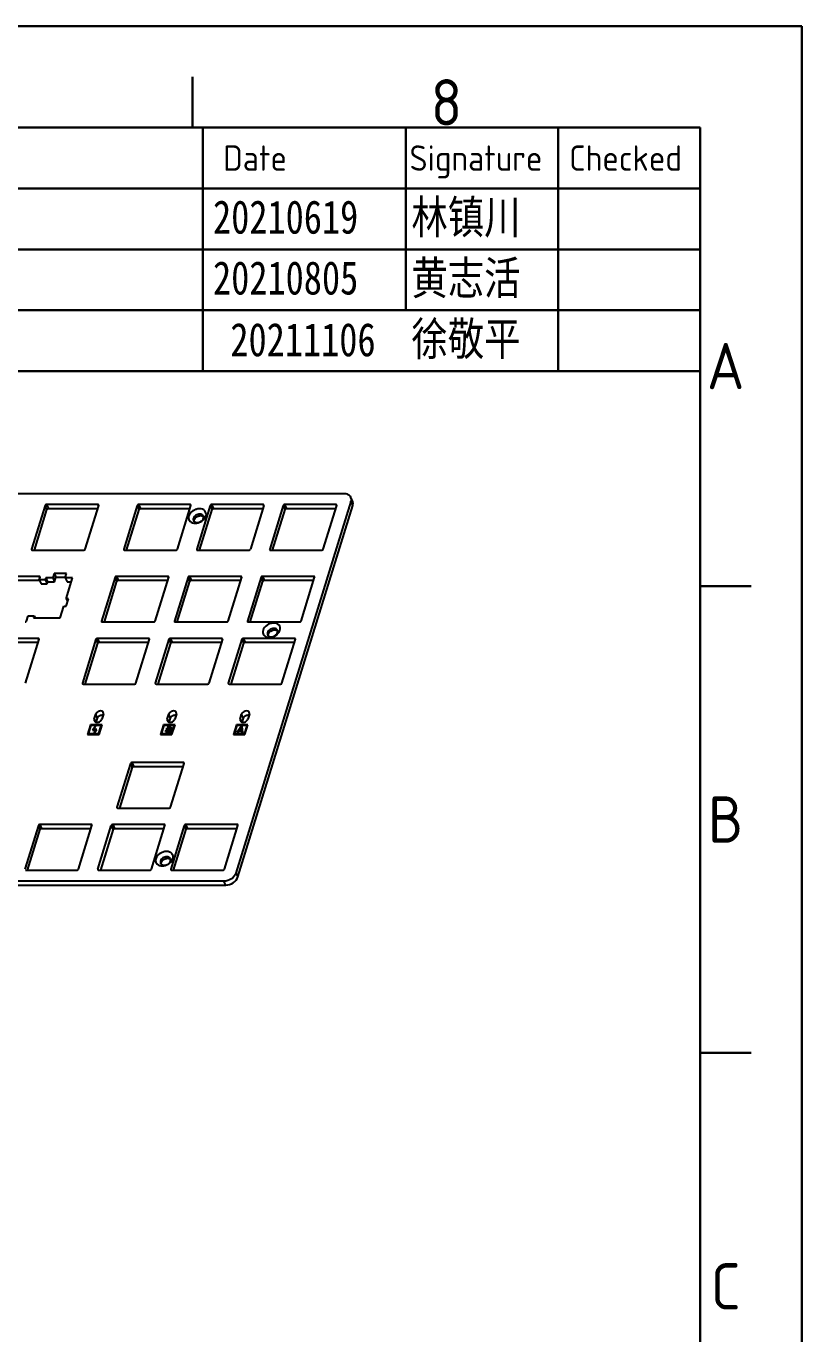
# Model space of a CAD drawing. Header units: millimetres. Extents: x 1786 to 2809, y 1192 to 1909.
# Drawn here: x 2622.8 to 2808.8, y 1595.2 to 1909 of the extents above; entities that cross this region are included whole.
import ezdxf
from ezdxf.enums import TextEntityAlignment as Align

# ---------------------------------------------------------------- set-up
doc = ezdxf.new("R2010")
doc.units = ezdxf.units.MM
doc.header["$LTSCALE"] = 32.67
doc.layers.get('0').update_dxf_attribs({"linetype": 'CONTINUOUS'})
doc.layers.add('图层1', color=7, linetype='CONTINUOUS')
doc.layers.add('图框层', color=7, linetype='CONTINUOUS', lineweight=35)
doc.styles.add('ISO Proportional', font='isocp.shx')
doc.styles.get("Standard").update_dxf_attribs({"font": 'txt', "width": 0.8})

msp = doc.modelspace()

# ---------------------------------------------------------------- linework, layer by layer
at = {"color": 7, "linetype": 'Continuous'}
for p, q in [((2382.47634, 1796.87515), (2698.95381, 1796.87515)), ((2700.6513, 1794.91684), (2673.10407, 1705.77396)), ((2701.05054, 1795.08578), (2700.59298, 1796.01819)), ((2701.10886, 1793.98442), (2700.6513, 1794.91684)), ((2627.33232, 1793.98468), (2624.08621, 1783.48026)), ((2624.76413, 1783.26093), (2627.78988, 1793.05226)), ((2627.78988, 1793.05226), (2627.33232, 1793.98468)), ((2640.00942, 1794.20401), (2627.65799, 1794.20401)), ((2627.65799, 1794.20401), (2628.11555, 1793.2716)), ((2628.11555, 1793.2716), (2639.97918, 1793.2716)), ((2636.95343, 1783.48026), (2640.19954, 1793.98468)), ((2640.16767, 1793.88154), (2640.00942, 1794.20401)), ((2649.43778, 1793.98468), (2646.19167, 1783.48026)), ((2646.86959, 1783.26093), (2649.89534, 1793.05226)), ((2649.89534, 1793.05226), (2649.43778, 1793.98468)), ((2662.11488, 1794.20401), (2649.76346, 1794.20401)), ((2649.76346, 1794.20401), (2650.22102, 1793.2716)), ((2650.22102, 1793.2716), (2662.08464, 1793.2716)), ((2659.05889, 1783.48026), (2662.305, 1793.98468)), ((2662.27313, 1793.88154), (2662.11488, 1794.20401)), ((2666.93794, 1793.98468), (2663.69183, 1783.48026)), ((2664.36975, 1783.26093), (2667.3955, 1793.05226)), ((2667.3955, 1793.05226), (2666.93794, 1793.98468)), ((2679.61504, 1794.20401), (2667.26361, 1794.20401)), ((2667.26361, 1794.20401), (2667.72118, 1793.2716)), ((2667.72118, 1793.2716), (2679.5848, 1793.2716)), ((2673.56163, 1704.84155), (2701.10886, 1793.98442)), ((2679.80516, 1793.98468), (2676.55905, 1783.48026)), ((2679.77329, 1793.88154), (2679.61504, 1794.20401)), ((2684.4381, 1793.98468), (2681.19199, 1783.48026)), ((2681.86991, 1783.26093), (2684.89566, 1793.05226)), ((2684.89566, 1793.05226), (2684.4381, 1793.98468)), ((2697.1152, 1794.20401), (2684.76377, 1794.20401)), ((2684.76377, 1794.20401), (2685.22134, 1793.2716)), ((2685.22134, 1793.2716), (2697.08496, 1793.2716)), ((2694.05921, 1783.48026), (2697.30532, 1793.98468)), ((2697.27345, 1793.88154), (2697.1152, 1794.20401)), ((2624.08621, 1783.48026), (2624.18166, 1783.28576)), ((2624.27633, 1783.26093), (2636.62775, 1783.26093)), ((2646.19167, 1783.48026), (2646.28712, 1783.28576)), ((2646.38179, 1783.26093), (2658.73322, 1783.26093)), ((2663.69183, 1783.48026), (2663.78728, 1783.28576)), ((2663.88195, 1783.26093), (2676.23338, 1783.26093)), ((2681.19199, 1783.48026), (2681.28744, 1783.28576)), ((2681.38211, 1783.26093), (2693.73353, 1783.26093)), ((2625.93307, 1776.96819), (2613.58164, 1776.96819)), ((2625.92832, 1776.11828), (2626.12319, 1776.74886)), ((2627.34676, 1776.11828), (2625.92832, 1776.11828)), ((2625.92832, 1776.11828), (2626.38589, 1775.18587)), ((2626.09132, 1776.64572), (2625.93307, 1776.96819)), ((2627.492, 1776.58828), (2627.34676, 1776.11828)), ((2627.34676, 1776.11828), (2627.80432, 1775.18587)), ((2629.14991, 1776.58828), (2627.492, 1776.58828)), ((2627.492, 1776.58828), (2627.94956, 1775.65586)), ((2629.4888, 1777.68494), (2629.14991, 1776.58828)), ((2629.14991, 1776.58828), (2629.60747, 1775.65586)), ((2632.48225, 1777.68494), (2629.4888, 1777.68494)), ((2629.4888, 1777.68494), (2629.94636, 1776.75252)), ((2629.60747, 1775.65586), (2629.94636, 1776.75252)), ((2629.94636, 1776.75252), (2632.14336, 1776.75252)), ((2632.14336, 1776.58828), (2632.48225, 1777.68494)), ((2633.89337, 1776.58828), (2632.14336, 1776.58828)), ((2632.14336, 1776.58828), (2632.60092, 1775.65586)), ((2632.35625, 1771.61415), (2633.89337, 1776.58828)), ((2644.11151, 1776.74886), (2640.8654, 1766.24445)), ((2644.56907, 1775.81645), (2644.11151, 1776.74886)), ((2656.78861, 1776.96819), (2644.43719, 1776.96819)), ((2644.43719, 1776.96819), (2644.89475, 1776.03578)), ((2653.73262, 1766.24445), (2656.97873, 1776.74886)), ((2656.94686, 1776.64572), (2656.78861, 1776.96819)), ((2661.61167, 1776.74886), (2658.36556, 1766.24445)), ((2662.06923, 1775.81645), (2661.61167, 1776.74886)), ((2674.28877, 1776.96819), (2661.93734, 1776.96819)), ((2661.93734, 1776.96819), (2662.39491, 1776.03578)), ((2671.23278, 1766.24445), (2674.47889, 1776.74886)), ((2674.44702, 1776.64572), (2674.28877, 1776.96819)), ((2679.11183, 1776.74886), (2675.86572, 1766.24445)), ((2679.56939, 1775.81645), (2679.11183, 1776.74886)), ((2691.78893, 1776.96819), (2679.4375, 1776.96819)), ((2679.4375, 1776.96819), (2679.89507, 1776.03578)), ((2688.73294, 1766.24445), (2691.97905, 1776.74886)), ((2691.94718, 1776.64572), (2691.78893, 1776.96819)), ((2614.0392, 1776.03578), (2625.92832, 1776.03578)), ((2626.38589, 1775.18587), (2627.80432, 1775.18587)), ((2627.80432, 1775.18587), (2627.94956, 1775.65586)), ((2627.94956, 1775.65586), (2629.60747, 1775.65586)), ((2632.60092, 1775.65586), (2633.60523, 1775.65586)), ((2641.54332, 1766.02512), (2644.56907, 1775.81645)), ((2644.89475, 1776.03578), (2656.75837, 1776.03578)), ((2659.04348, 1766.02512), (2662.06923, 1775.81645)), ((2662.39491, 1776.03578), (2674.25853, 1776.03578)), ((2676.54364, 1766.02512), (2679.56939, 1775.81645)), ((2679.89507, 1776.03578), (2691.75869, 1776.03578)), ((2630.94016, 1767.03169), (2631.7995, 1769.8125)), ((2631.7995, 1769.8125), (2632.35214, 1769.8125)), ((2632.35214, 1769.8125), (2632.90889, 1771.61415)), ((2632.90889, 1771.61415), (2632.35625, 1771.61415)), ((2632.35625, 1771.61415), (2632.69535, 1770.92314)), ((2622.87708, 1766.24445), (2623.2656, 1767.50169)), ((2623.2656, 1767.50169), (2624.68403, 1767.50169)), ((2624.68403, 1767.50169), (2624.53879, 1767.03169)), ((2624.53879, 1767.03169), (2630.94016, 1767.03169)), ((2624.68403, 1767.50169), (2624.91467, 1767.03169)), ((2640.8654, 1766.24445), (2640.96085, 1766.04994)), ((2641.05552, 1766.02512), (2653.40695, 1766.02512)), ((2658.36556, 1766.24445), (2658.46101, 1766.04994)), ((2658.55568, 1766.02512), (2670.90711, 1766.02512)), ((2675.86572, 1766.24445), (2675.96117, 1766.04994)), ((2676.05584, 1766.02512), (2688.40726, 1766.02512)), ((2625.70885, 1762.08498), (2613.35742, 1762.08498)), ((2613.81498, 1761.15257), (2625.67861, 1761.15257)), ((2622.65286, 1751.36124), (2625.89897, 1761.86565)), ((2625.8671, 1761.76251), (2625.70885, 1762.08498)), ((2639.51225, 1761.86565), (2636.26614, 1751.36124)), ((2636.94406, 1751.1419), (2639.96981, 1760.93324)), ((2639.96981, 1760.93324), (2639.51225, 1761.86565)), ((2652.18935, 1762.08498), (2639.83792, 1762.08498)), ((2639.83792, 1762.08498), (2640.29549, 1761.15257)), ((2640.29549, 1761.15257), (2652.15911, 1761.15257)), ((2649.13336, 1751.36124), (2652.37947, 1761.86565)), ((2652.3476, 1761.76251), (2652.18935, 1762.08498)), ((2657.01241, 1761.86565), (2653.7663, 1751.36124)), ((2654.44422, 1751.1419), (2657.46997, 1760.93324)), ((2657.46997, 1760.93324), (2657.01241, 1761.86565)), ((2669.68951, 1762.08498), (2657.33808, 1762.08498)), ((2657.33808, 1762.08498), (2657.79565, 1761.15257)), ((2657.79565, 1761.15257), (2669.65927, 1761.15257)), ((2669.87963, 1761.86565), (2666.63352, 1751.36124)), ((2669.84776, 1761.76251), (2669.68951, 1762.08498)), ((2674.51257, 1761.86565), (2671.26646, 1751.36124)), ((2671.94438, 1751.1419), (2674.97013, 1760.93324)), ((2674.97013, 1760.93324), (2674.51257, 1761.86565)), ((2687.18967, 1762.08498), (2674.83824, 1762.08498)), ((2674.83824, 1762.08498), (2675.29581, 1761.15257)), ((2675.29581, 1761.15257), (2687.15943, 1761.15257)), ((2684.13368, 1751.36124), (2687.37979, 1761.86565)), ((2687.34792, 1761.76251), (2687.18967, 1762.08498)), ((2636.26614, 1751.36124), (2636.36159, 1751.16673)), ((2636.45626, 1751.1419), (2648.80769, 1751.1419)), ((2653.7663, 1751.36124), (2653.86175, 1751.16673)), ((2653.95642, 1751.1419), (2666.30785, 1751.1419)), ((2671.26646, 1751.36124), (2671.36191, 1751.16673)), ((2671.45658, 1751.1419), (2683.808, 1751.1419)), ((2639.1087, 1742.72114), (2639.4718, 1743.89613)), ((2639.1087, 1742.72114), (2639.45243, 1742.02069)), ((2639.92936, 1742.96372), (2639.4718, 1743.89613)), ((2639.61859, 1741.95805), (2639.92936, 1742.96372)), ((2641.31392, 1743.89613), (2640.95082, 1742.72114)), ((2656.60886, 1742.72114), (2656.97196, 1743.89613)), ((2656.60886, 1742.72114), (2656.95259, 1742.02069)), ((2657.42952, 1742.96372), (2656.97196, 1743.89613)), ((2657.11875, 1741.95805), (2657.42952, 1742.96372)), ((2658.81408, 1743.89613), (2658.45098, 1742.72114)), ((2674.10902, 1742.72114), (2674.47212, 1743.89613)), ((2674.10902, 1742.72114), (2674.45275, 1742.02069)), ((2674.92968, 1742.96372), (2674.47212, 1743.89613)), ((2674.61891, 1741.95805), (2674.92968, 1742.96372)), ((2676.31424, 1743.89613), (2675.95114, 1742.72114)), ((2638.22455, 1741.35032), (2637.49835, 1739.00034)), ((2637.49835, 1739.00034), (2640.26154, 1739.00034)), ((2638.25506, 1741.28816), (2637.54373, 1738.98631)), ((2637.72838, 1739.15204), (2638.35598, 1741.18295)), ((2640.11639, 1739.15204), (2637.72838, 1739.15204)), ((2637.75889, 1739.08988), (2637.72838, 1739.15204)), ((2637.75889, 1739.08988), (2640.14689, 1739.08988)), ((2640.98773, 1741.35032), (2638.22455, 1741.35032)), ((2638.25506, 1741.28816), (2638.22455, 1741.35032)), ((2640.96853, 1741.28816), (2638.25506, 1741.28816)), ((2640.74399, 1741.18295), (2638.35598, 1741.18295)), ((2639.52578, 1741.10462), (2638.70874, 1740.0735)), ((2638.70874, 1740.0735), (2639.42592, 1740.0735)), ((2638.7885, 1740.0735), (2639.23713, 1740.63967)), ((2638.93691, 1739.19904), (2639.75394, 1740.23016)), ((2639.42592, 1740.0735), (2638.93691, 1739.19904)), ((2639.03677, 1740.23016), (2639.52578, 1741.10462)), ((2639.75394, 1740.23016), (2639.03677, 1740.23016)), ((2639.03677, 1740.23016), (2639.06727, 1740.168)), ((2639.70469, 1740.168), (2639.06727, 1740.168)), ((2639.15871, 1739.47896), (2639.45642, 1740.01133)), ((2639.42592, 1740.0735), (2639.45642, 1740.01133)), ((2640.74399, 1741.18295), (2640.11639, 1739.15204)), ((2640.14689, 1739.08988), (2640.11639, 1739.15204)), ((2640.14689, 1739.08988), (2640.77449, 1741.12079)), ((2640.26154, 1739.00034), (2640.98773, 1741.35032)), ((2640.77449, 1741.12079), (2640.74399, 1741.18295)), ((2655.72471, 1741.35032), (2654.99851, 1739.00034)), ((2654.99851, 1739.00034), (2657.76169, 1739.00034)), ((2655.75521, 1741.28816), (2655.04389, 1738.98631)), ((2655.23298, 1739.15204), (2655.86058, 1741.18295)), ((2657.62099, 1739.15204), (2655.23298, 1739.15204)), ((2655.26348, 1739.08988), (2655.23298, 1739.15204)), ((2655.26348, 1739.08988), (2657.65149, 1739.08988)), ((2658.48789, 1741.35032), (2655.72471, 1741.35032)), ((2655.75521, 1741.28816), (2655.72471, 1741.35032)), ((2658.46868, 1741.28816), (2655.75521, 1741.28816)), ((2658.24858, 1741.18295), (2655.86058, 1741.18295)), ((2656.52378, 1740.06138), (2656.19386, 1739.92073)), ((2656.22437, 1739.85856), (2656.19386, 1739.92073)), ((2656.19386, 1739.92073), (2656.24404, 1739.78505)), ((2656.22437, 1739.85856), (2656.55428, 1739.99922)), ((2656.24404, 1739.78505), (2656.46787, 1739.88048)), ((2656.46787, 1739.88048), (2656.28632, 1739.29298)), ((2656.28632, 1739.29298), (2657.60761, 1739.85628)), ((2656.46961, 1740.51501), (2656.339, 1740.38424)), ((2656.339, 1740.38424), (2656.57968, 1740.24228)), ((2656.49838, 1739.81831), (2656.34358, 1739.31739)), ((2656.43457, 1740.38722), (2656.50012, 1740.45285)), ((2656.46787, 1739.88048), (2656.49838, 1739.81831)), ((2656.63447, 1740.41958), (2656.46961, 1740.51501)), ((2656.46961, 1740.51501), (2656.50012, 1740.45285)), ((2656.50012, 1740.45285), (2656.66497, 1740.35742)), ((2656.57968, 1740.24228), (2656.52378, 1740.06138)), ((2656.52378, 1740.06138), (2656.55428, 1739.99922)), ((2656.61018, 1740.18012), (2656.55428, 1739.99922)), ((2656.55439, 1739.56433), (2656.91749, 1740.73932)), ((2657.24022, 1739.85266), (2656.55439, 1739.56433)), ((2656.5849, 1739.50217), (2656.55439, 1739.56433)), ((2656.57968, 1740.24228), (2656.61018, 1740.18012)), ((2656.5849, 1739.50217), (2657.27072, 1739.7905)), ((2656.81602, 1741.00708), (2656.63447, 1740.41958)), ((2656.63447, 1740.41958), (2656.66497, 1740.35742)), ((2656.84652, 1740.94491), (2656.66497, 1740.35742)), ((2656.83949, 1740.19598), (2656.81154, 1740.10552)), ((2656.81154, 1740.10552), (2657.24022, 1739.85266)), ((2657.78916, 1740.44378), (2656.81602, 1741.00708)), ((2656.81602, 1741.00708), (2656.84652, 1740.94491)), ((2657.42496, 1740.44558), (2656.83949, 1740.19598)), ((2656.87, 1740.13381), (2656.83949, 1740.19598)), ((2656.84652, 1740.94491), (2657.76987, 1740.41044)), ((2656.85692, 1740.0915), (2656.87, 1740.13381)), ((2656.87, 1740.13381), (2657.45547, 1740.38341)), ((2656.91749, 1740.73932), (2657.42496, 1740.44558)), ((2657.10014, 1740.15003), (2657.78916, 1740.44378)), ((2657.60761, 1739.85628), (2657.10014, 1740.15003)), ((2657.10014, 1740.15003), (2657.13065, 1740.08787)), ((2657.13065, 1740.08787), (2657.58832, 1739.82295)), ((2657.27072, 1739.7905), (2657.24022, 1739.85266)), ((2657.45547, 1740.38341), (2657.42496, 1740.44558)), ((2658.24858, 1741.18295), (2657.62099, 1739.15204)), ((2657.65149, 1739.08988), (2657.62099, 1739.15204)), ((2657.65149, 1739.08988), (2658.27909, 1741.12079)), ((2657.76169, 1739.00034), (2658.48789, 1741.35032)), ((2658.27909, 1741.12079), (2658.24858, 1741.18295)), ((2673.22487, 1741.35032), (2672.49867, 1739.00034)), ((2672.49867, 1739.00034), (2675.26185, 1739.00034)), ((2673.25537, 1741.28816), (2672.54405, 1738.98631)), ((2672.73314, 1739.15204), (2673.36074, 1741.18295)), ((2675.12115, 1739.15204), (2672.73314, 1739.15204)), ((2672.76364, 1739.08988), (2672.73314, 1739.15204)), ((2672.76364, 1739.08988), (2675.15165, 1739.08988)), ((2675.98805, 1741.35032), (2673.22487, 1741.35032)), ((2673.25537, 1741.28816), (2673.22487, 1741.35032)), ((2675.96884, 1741.28816), (2673.25537, 1741.28816)), ((2674.33747, 1740.91702), (2673.32715, 1739.4757)), ((2673.32715, 1739.4757), (2673.539, 1739.4757)), ((2675.74874, 1741.18295), (2673.36074, 1741.18295)), ((2673.40123, 1739.4757), (2674.36798, 1740.85486)), ((2673.539, 1739.4757), (2673.79395, 1739.8437)), ((2673.79395, 1739.8437), (2674.50009, 1739.8437)), ((2673.86716, 1739.96636), (2674.4408, 1740.79436)), ((2674.50269, 1739.96636), (2673.86716, 1739.96636)), ((2673.89767, 1739.9042), (2673.86716, 1739.96636)), ((2673.89767, 1739.9042), (2674.5332, 1739.9042)), ((2674.61993, 1740.91702), (2674.33747, 1740.91702)), ((2674.36798, 1740.85486), (2674.33747, 1740.91702)), ((2674.65044, 1740.85486), (2674.36798, 1740.85486)), ((2674.4408, 1740.79436), (2674.4713, 1740.7322)), ((2674.4408, 1740.79436), (2674.50269, 1739.96636)), ((2674.50009, 1739.8437), (2674.5306, 1739.78154)), ((2674.50009, 1739.8437), (2674.5276, 1739.4757)), ((2674.5332, 1739.9042), (2674.50269, 1739.96636)), ((2674.5276, 1739.4757), (2674.73945, 1739.4757)), ((2674.73945, 1739.4757), (2674.61993, 1740.91702)), ((2675.74874, 1741.18295), (2675.12115, 1739.15204)), ((2675.15165, 1739.08988), (2675.12115, 1739.15204)), ((2675.15165, 1739.08988), (2675.77925, 1741.12079)), ((2675.26185, 1739.00034), (2675.98805, 1741.35032)), ((2675.77925, 1741.12079), (2675.74874, 1741.18295)), ((2660.49099, 1732.31856), (2648.13956, 1732.31856)), ((2648.13956, 1732.31856), (2648.59713, 1731.38614)), ((2660.64924, 1731.99609), (2660.49099, 1732.31856)), ((2647.81389, 1732.09923), (2644.56778, 1721.59481)), ((2645.2457, 1721.37548), (2648.27145, 1731.16681)), ((2648.27145, 1731.16681), (2647.81389, 1732.09923)), ((2648.59713, 1731.38614), (2660.46075, 1731.38614)), ((2657.435, 1721.59481), (2660.68111, 1732.09923)), ((2644.56778, 1721.59481), (2644.66323, 1721.40031)), ((2644.7579, 1721.37548), (2657.10932, 1721.37548)), ((2625.71447, 1717.21602), (2622.46836, 1706.7116)), ((2626.17203, 1716.2836), (2625.71447, 1717.21602)), ((2638.39157, 1717.43535), (2626.04014, 1717.43535)), ((2626.04014, 1717.43535), (2626.49771, 1716.50293)), ((2626.49771, 1716.50293), (2638.36133, 1716.50293)), ((2635.33558, 1706.7116), (2638.58169, 1717.21602)), ((2638.54982, 1717.11288), (2638.39157, 1717.43535)), ((2639.96852, 1706.7116), (2643.21463, 1717.21602)), ((2643.67219, 1716.2836), (2643.21463, 1717.21602)), ((2655.89173, 1717.43535), (2643.5403, 1717.43535)), ((2643.5403, 1717.43535), (2643.99787, 1716.50293)), ((2643.99787, 1716.50293), (2655.86149, 1716.50293)), ((2652.83574, 1706.7116), (2656.08185, 1717.21602)), ((2656.04998, 1717.11288), (2655.89173, 1717.43535)), ((2660.71479, 1717.21602), (2657.46868, 1706.7116)), ((2661.17235, 1716.2836), (2660.71479, 1717.21602)), ((2673.39189, 1717.43535), (2661.04046, 1717.43535)), ((2661.04046, 1717.43535), (2661.49803, 1716.50293)), ((2661.49803, 1716.50293), (2673.36165, 1716.50293)), ((2670.3359, 1706.7116), (2673.58201, 1717.21602)), ((2673.55014, 1717.11288), (2673.39189, 1717.43535)), ((2623.14628, 1706.49227), (2626.17203, 1716.2836)), ((2643.67219, 1716.2836), (2640.64644, 1706.49227)), ((2658.1466, 1706.49227), (2661.17235, 1716.2836)), ((2622.65848, 1706.49227), (2635.00991, 1706.49227)), ((2639.96852, 1706.7116), (2640.06397, 1706.51709)), ((2640.15864, 1706.49227), (2652.51006, 1706.49227)), ((2657.46868, 1706.7116), (2657.56413, 1706.51709)), ((2657.6588, 1706.49227), (2670.01022, 1706.49227)), ((2673.10407, 1705.77396), (2673.56163, 1704.84155)), ((2670.19625, 1703.81564), (2353.71877, 1703.81564)), ((2354.17633, 1702.88323), (2670.65381, 1702.88323)), ((2670.65381, 1702.88323), (2670.19625, 1703.81564))]:
    msp.add_line(p, q, dxfattribs=at)
for centre, radius, start, end in [((2698.93031, 1795.45024), 1.80176, 342.7796412, 349.8830949), ((2663.56522, 1790.63201), 0.68567, 194.1777883, 220.9307358), ((2663.29359, 1791.8585), 2.1188, 261.0953888, 265.4470172), ((2663.58491, 1790.64889), 0.71144, 220.9239856, 223.5401171), ((2681.34233, 1763.21294), 0.68567, 194.1777883, 220.9307357), ((2681.07069, 1764.43944), 2.1188, 261.0953886, 265.4470172), ((2681.36202, 1763.22982), 0.71144, 220.9239856, 223.5401171), ((2655.65487, 1708.40355), 0.68567, 194.1777884, 220.9307358), ((2655.38323, 1709.63005), 2.1188, 261.0953888, 265.4470172), ((2655.67456, 1708.42043), 0.71144, 220.9239856, 223.5401171)]:
    msp.add_arc(centre, radius, start, end, dxfattribs=at)
for points, knots in [([(2698.95381, 1796.87515), (2699.29791, 1796.87515), (2699.95716, 1796.75904), (2700.46193, 1796.28515), (2700.59297, 1796.01819)], [0, 0, 0, 0, 0.536402525, 1, 1, 1, 1]), ([(2700.59297, 1796.01819), (2700.69048, 1795.81952), (2700.7508, 1795.50934), (2700.71779, 1795.21115), (2700.70405, 1795.13375)], [0, 0, 0, 0, 0.737911279, 1, 1, 1, 1]), ([(2701.10886, 1793.98442), (2701.13818, 1794.0793), (2701.22147, 1794.4423), (2701.17092, 1794.84051), (2701.05053, 1795.08577)], [0, 0, 0, 0, 0.266576879, 1, 1, 1, 1]), ([(2640.19304, 1794.10805), (2640.17067, 1794.15376), (2640.09973, 1794.19775), (2640.0295, 1794.20401), (2640.00942, 1794.20401)], [0, 0, 0, 0, 0.717076748, 1, 1, 1, 1]), ([(2665.86835, 1791.46237), (2665.93344, 1791.67301), (2665.98065, 1792.11732), (2665.57899, 1792.96005), (2664.54161, 1793.27213), (2663.53781, 1793.08612), (2662.55566, 1792.62008), (2661.96896, 1791.95839), (2661.81568, 1791.46237)], [0, 0, 0, 0, 0.112180914, 0.217210167, 0.450077974, 0.590246566, 0.735836847, 1, 1, 1, 1]), ([(2662.2985, 1794.10805), (2662.27614, 1794.15376), (2662.20519, 1794.19775), (2662.13496, 1794.20401), (2662.11488, 1794.20401)], [0, 0, 0, 0, 0.717076748, 1, 1, 1, 1]), ([(2664.43124, 1791.92124), (2664.10288, 1791.92124), (2663.4655, 1791.71214), (2663.00975, 1791.19603), (2662.91918, 1790.90292)], [0, 0, 0, 0, 0.516981809, 1, 1, 1, 1]), ([(2665.28357, 1791.47561), (2665.21544, 1791.6144), (2664.95304, 1791.86088), (2664.6102, 1791.92124), (2664.43124, 1791.92124)], [0, 0, 0, 0, 0.463511308, 1, 1, 1, 1]), ([(2679.79866, 1794.10805), (2679.7763, 1794.15376), (2679.70535, 1794.19775), (2679.63512, 1794.20401), (2679.61504, 1794.20401)], [0, 0, 0, 0, 0.717076748, 1, 1, 1, 1]), ([(2697.29882, 1794.10805), (2697.27646, 1794.15376), (2697.20551, 1794.19775), (2697.13528, 1794.20401), (2697.1152, 1794.20401)], [0, 0, 0, 0, 0.717076748, 1, 1, 1, 1]), ([(2661.81568, 1791.46237), (2661.75738, 1791.27369), (2661.70855, 1790.8818), (2661.97986, 1790.12362), (2662.57821, 1789.82616), (2662.96562, 1789.76524)], [0, 0, 0, 0, 0.255189019, 0.49322705, 1, 1, 1, 1]), ([(2663.67562, 1791.25013), (2663.88272, 1791.3895), (2664.20079, 1791.51901), (2664.52978, 1791.54798), (2664.60957, 1791.54824)], [0, 0, 0, 0, 0.757764722, 1, 1, 1, 1]), ([(2663.80187, 1789.88459), (2664.13023, 1789.88459), (2664.76761, 1790.0937), (2665.22336, 1790.6098), (2665.31393, 1790.90292)], [0, 0, 0, 0, 0.516981809, 1, 1, 1, 1]), ([(2664.60957, 1791.54824), (2664.68556, 1791.54849), (2664.95825, 1791.52887), (2665.23349, 1791.40332), (2665.3648, 1791.25452)], [0, 0, 0, 0, 0.276873249, 1, 1, 1, 1]), ([(2665.56411, 1790.8731), (2665.59841, 1790.91969), (2665.72299, 1791.10295), (2665.82, 1791.3059), (2665.86835, 1791.46237)], [0, 0, 0, 0, 0.261044302, 1, 1, 1, 1]), ([(2626.11669, 1776.87223), (2626.09433, 1776.91794), (2626.02338, 1776.96193), (2625.95315, 1776.96819), (2625.93307, 1776.96819)], [0, 0, 0, 0, 0.717076748, 1, 1, 1, 1]), ([(2656.97223, 1776.87223), (2656.94987, 1776.91794), (2656.87892, 1776.96193), (2656.80869, 1776.96819), (2656.78861, 1776.96819)], [0, 0, 0, 0, 0.717076748, 1, 1, 1, 1]), ([(2674.47239, 1776.87223), (2674.45003, 1776.91794), (2674.37908, 1776.96193), (2674.30885, 1776.96819), (2674.28877, 1776.96819)], [0, 0, 0, 0, 0.717076748, 1, 1, 1, 1]), ([(2691.97255, 1776.87223), (2691.95019, 1776.91794), (2691.87924, 1776.96193), (2691.80901, 1776.96819), (2691.78893, 1776.96819)], [0, 0, 0, 0, 0.717076748, 1, 1, 1, 1]), ([(2679.59279, 1764.0433), (2679.53448, 1763.85462), (2679.48565, 1763.46273), (2679.75696, 1762.70455), (2680.35532, 1762.40709), (2680.74272, 1762.34617)], [0, 0, 0, 0, 0.255189019, 0.49322705, 1, 1, 1, 1]), ([(2683.64546, 1764.0433), (2683.71055, 1764.25394), (2683.75776, 1764.69826), (2683.3561, 1765.54098), (2682.31871, 1765.85306), (2681.31492, 1765.66705), (2680.33277, 1765.20101), (2679.74607, 1764.53932), (2679.59279, 1764.0433)], [0, 0, 0, 0, 0.112180914, 0.217210167, 0.450077974, 0.590246566, 0.735836846, 1, 1, 1, 1]), ([(2682.20835, 1764.50218), (2681.87999, 1764.50218), (2681.2426, 1764.29307), (2680.78686, 1763.77696), (2680.69628, 1763.48385)], [0, 0, 0, 0, 0.516981809, 1, 1, 1, 1]), ([(2681.45273, 1763.83107), (2681.65983, 1763.97043), (2681.97789, 1764.09994), (2682.30688, 1764.12891), (2682.38668, 1764.12917)], [0, 0, 0, 0, 0.757764722, 1, 1, 1, 1]), ([(2683.06068, 1764.05654), (2682.99254, 1764.19533), (2682.73014, 1764.44181), (2682.3873, 1764.50218), (2682.20835, 1764.50218)], [0, 0, 0, 0, 0.463511308, 1, 1, 1, 1]), ([(2682.38668, 1764.12917), (2682.46266, 1764.12943), (2682.73536, 1764.10981), (2683.0106, 1763.98425), (2683.14191, 1763.83545)], [0, 0, 0, 0, 0.276873249, 1, 1, 1, 1]), ([(2683.34122, 1763.45404), (2683.37552, 1763.50062), (2683.5001, 1763.68388), (2683.59711, 1763.88684), (2683.64546, 1764.0433)], [0, 0, 0, 0, 0.261044302, 1, 1, 1, 1]), ([(2625.89247, 1761.98902), (2625.8701, 1762.03473), (2625.79916, 1762.07872), (2625.72893, 1762.08498), (2625.70885, 1762.08498)], [0, 0, 0, 0, 0.717076748, 1, 1, 1, 1]), ([(2652.37297, 1761.98902), (2652.35061, 1762.03473), (2652.27966, 1762.07872), (2652.20943, 1762.08498), (2652.18935, 1762.08498)], [0, 0, 0, 0, 0.717076748, 1, 1, 1, 1]), ([(2669.87313, 1761.98902), (2669.85077, 1762.03473), (2669.77982, 1762.07872), (2669.70959, 1762.08498), (2669.68951, 1762.08498)], [0, 0, 0, 0, 0.717076748, 1, 1, 1, 1]), ([(2681.57897, 1762.46553), (2681.90733, 1762.46553), (2682.54472, 1762.67463), (2683.00046, 1763.19074), (2683.09104, 1763.48385)], [0, 0, 0, 0, 0.516981809, 1, 1, 1, 1]), ([(2687.37329, 1761.98902), (2687.35093, 1762.03473), (2687.27998, 1762.07872), (2687.20975, 1762.08498), (2687.18967, 1762.08498)], [0, 0, 0, 0, 0.717076748, 1, 1, 1, 1]), ([(2641.29059, 1744.33667), (2641.22136, 1744.47756), (2640.90504, 1744.70798), (2640.32349, 1744.68109), (2639.78399, 1744.41317), (2639.52763, 1744.07681), (2639.4718, 1743.89613)], [0, 0, 0, 0, 0.210576697, 0.466785694, 0.746326361, 1, 1, 1, 1]), ([(2658.79075, 1744.33667), (2658.72152, 1744.47756), (2658.4052, 1744.70798), (2657.82365, 1744.68109), (2657.28415, 1744.41317), (2657.02779, 1744.07681), (2656.97196, 1743.89613)], [0, 0, 0, 0, 0.210576697, 0.466785694, 0.746326361, 1, 1, 1, 1]), ([(2676.29091, 1744.33667), (2676.22168, 1744.47756), (2675.90536, 1744.70798), (2675.32381, 1744.68109), (2674.78431, 1744.41317), (2674.52795, 1744.07681), (2674.47212, 1743.89613)], [0, 0, 0, 0, 0.210576697, 0.466785694, 0.746326361, 1, 1, 1, 1]), ([(2639.1087, 1742.72114), (2639.09701, 1742.68332), (2639.06398, 1742.53809), (2639.08379, 1742.37879), (2639.13203, 1742.2806)], [0, 0, 0, 0, 0.265721747, 1, 1, 1, 1]), ([(2639.13203, 1742.2806), (2639.19255, 1742.15743), (2639.35399, 1742.02245), (2639.53489, 1741.96884), (2639.58555, 1741.95817)], [0, 0, 0, 0, 0.726080449, 1, 1, 1, 1]), ([(2639.58555, 1741.95817), (2639.85981, 1741.90043), (2640.44552, 1742.02607), (2640.87053, 1742.46132), (2640.95082, 1742.72114)], [0, 0, 0, 0, 0.507538357, 1, 1, 1, 1]), ([(2640.61374, 1743.64794), (2640.66726, 1743.67003), (2640.87547, 1743.74141), (2641.10445, 1743.76043), (2641.26439, 1743.73251)], [0, 0, 0, 0, 0.262852957, 1, 1, 1, 1]), ([(2641.31392, 1743.89613), (2641.32561, 1743.93396), (2641.35864, 1744.07918), (2641.33883, 1744.23848), (2641.29059, 1744.33667)], [0, 0, 0, 0, 0.265721747, 1, 1, 1, 1]), ([(2656.60886, 1742.72114), (2656.59717, 1742.68332), (2656.56414, 1742.53809), (2656.58395, 1742.37879), (2656.63219, 1742.2806)], [0, 0, 0, 0, 0.265721747, 1, 1, 1, 1]), ([(2656.63219, 1742.2806), (2656.6927, 1742.15743), (2656.85415, 1742.02245), (2657.03505, 1741.96884), (2657.08571, 1741.95817)], [0, 0, 0, 0, 0.726080449, 1, 1, 1, 1]), ([(2657.08571, 1741.95817), (2657.35996, 1741.90043), (2657.94568, 1742.02607), (2658.37069, 1742.46132), (2658.45098, 1742.72114)], [0, 0, 0, 0, 0.507538357, 1, 1, 1, 1]), ([(2658.1139, 1743.64794), (2658.16742, 1743.67003), (2658.37563, 1743.74141), (2658.60461, 1743.76043), (2658.76454, 1743.73251)], [0, 0, 0, 0, 0.262852957, 1, 1, 1, 1]), ([(2658.81408, 1743.89613), (2658.82577, 1743.93396), (2658.8588, 1744.07918), (2658.83899, 1744.23848), (2658.79075, 1744.33667)], [0, 0, 0, 0, 0.265721747, 1, 1, 1, 1]), ([(2674.10902, 1742.72114), (2674.09733, 1742.68332), (2674.0643, 1742.53809), (2674.0841, 1742.37879), (2674.13235, 1742.2806)], [0, 0, 0, 0, 0.265721747, 1, 1, 1, 1]), ([(2674.13235, 1742.2806), (2674.19286, 1742.15743), (2674.35431, 1742.02245), (2674.5352, 1741.96884), (2674.58586, 1741.95817)], [0, 0, 0, 0, 0.726080449, 1, 1, 1, 1]), ([(2674.58586, 1741.95817), (2674.86012, 1741.90043), (2675.44584, 1742.02607), (2675.87085, 1742.46132), (2675.95114, 1742.72114)], [0, 0, 0, 0, 0.507538357, 1, 1, 1, 1]), ([(2675.61406, 1743.64794), (2675.66757, 1743.67003), (2675.87578, 1743.74141), (2676.10476, 1743.76043), (2676.2647, 1743.73251)], [0, 0, 0, 0, 0.262852957, 1, 1, 1, 1]), ([(2676.31424, 1743.89613), (2676.32593, 1743.93396), (2676.35896, 1744.07918), (2676.33915, 1744.23848), (2676.29091, 1744.33667)], [0, 0, 0, 0, 0.265721747, 1, 1, 1, 1]), ([(2660.67461, 1732.22259), (2660.65225, 1732.2683), (2660.5813, 1732.3123), (2660.51107, 1732.31856), (2660.49099, 1732.31856)], [0, 0, 0, 0, 0.717076748, 1, 1, 1, 1]), ([(2638.57519, 1717.33938), (2638.55283, 1717.38509), (2638.48188, 1717.42909), (2638.41165, 1717.43535), (2638.39157, 1717.43535)], [0, 0, 0, 0, 0.717076748, 1, 1, 1, 1]), ([(2656.07535, 1717.33938), (2656.05299, 1717.38509), (2655.98204, 1717.42909), (2655.91181, 1717.43535), (2655.89173, 1717.43535)], [0, 0, 0, 0, 0.717076748, 1, 1, 1, 1]), ([(2673.57551, 1717.33938), (2673.55315, 1717.38509), (2673.4822, 1717.42909), (2673.41197, 1717.43535), (2673.39189, 1717.43535)], [0, 0, 0, 0, 0.717076748, 1, 1, 1, 1]), ([(2657.958, 1709.23392), (2658.02309, 1709.44456), (2658.0703, 1709.88887), (2657.66864, 1710.7316), (2656.63125, 1711.04368), (2655.62746, 1710.85767), (2654.64531, 1710.39163), (2654.05861, 1709.72994), (2653.90533, 1709.23392)], [0, 0, 0, 0, 0.112180914, 0.217210167, 0.450077974, 0.590246566, 0.735836847, 1, 1, 1, 1]), ([(2653.90533, 1709.23392), (2653.84702, 1709.04524), (2653.79819, 1708.65335), (2654.0695, 1707.89517), (2654.66786, 1707.59771), (2655.05526, 1707.53679)], [0, 0, 0, 0, 0.255189019, 0.49322705, 1, 1, 1, 1]), ([(2656.52089, 1709.69279), (2656.19253, 1709.69279), (2655.55514, 1709.48368), (2655.0994, 1708.96758), (2655.00882, 1708.67447)], [0, 0, 0, 0, 0.516981809, 1, 1, 1, 1]), ([(2655.76527, 1709.02168), (2655.97237, 1709.16105), (2656.29043, 1709.29056), (2656.61942, 1709.31952), (2656.69922, 1709.31979)], [0, 0, 0, 0, 0.757764722, 1, 1, 1, 1]), ([(2655.89151, 1707.65614), (2656.21987, 1707.65614), (2656.85726, 1707.86525), (2657.313, 1708.38135), (2657.40358, 1708.67447)], [0, 0, 0, 0, 0.516981809, 1, 1, 1, 1]), ([(2657.37322, 1709.24715), (2657.30508, 1709.38595), (2657.04268, 1709.63243), (2656.69984, 1709.69279), (2656.52089, 1709.69279)], [0, 0, 0, 0, 0.463511308, 1, 1, 1, 1]), ([(2656.69922, 1709.31979), (2656.7752, 1709.32004), (2657.0479, 1709.30042), (2657.32314, 1709.17487), (2657.45445, 1709.02607)], [0, 0, 0, 0, 0.276873249, 1, 1, 1, 1]), ([(2657.65376, 1708.64465), (2657.68806, 1708.69124), (2657.81264, 1708.87449), (2657.90965, 1709.07745), (2657.958, 1709.23392)], [0, 0, 0, 0, 0.261044302, 1, 1, 1, 1]), ([(2673.10407, 1705.77396), (2672.92988, 1705.21029), (2672.05333, 1704.21793), (2670.8277, 1703.81564), (2670.19625, 1703.81564)], [0, 0, 0, 0, 0.483021045, 1, 1, 1, 1]), ([(2670.65381, 1702.88323), (2671.28526, 1702.88323), (2672.51089, 1703.28552), (2673.38744, 1704.27787), (2673.56163, 1704.84155)], [0, 0, 0, 0, 0.516979275, 1, 1, 1, 1])]:
    msp.add_open_spline(points, degree=3, knots=knots, dxfattribs=at)
for points in [[(2627.65799, 1794.20401), (2627.52711, 1794.20401), (2627.37096, 1794.10973), (2627.33232, 1793.98468)], [(2627.78988, 1793.05226), (2627.82852, 1793.17731), (2627.98467, 1793.2716), (2628.11555, 1793.2716)], [(2640.19954, 1793.98468), (2640.2117, 1794.02402), (2640.21113, 1794.07106), (2640.19304, 1794.10805)], [(2649.76346, 1794.20401), (2649.63257, 1794.20401), (2649.47642, 1794.10973), (2649.43778, 1793.98468)], [(2649.89534, 1793.05226), (2649.93399, 1793.17731), (2650.09014, 1793.2716), (2650.22102, 1793.2716)], [(2662.305, 1793.98468), (2662.31716, 1794.02402), (2662.3166, 1794.07106), (2662.2985, 1794.10805)], [(2667.26361, 1794.20401), (2667.13273, 1794.20401), (2666.97658, 1794.10973), (2666.93794, 1793.98468)], [(2667.3955, 1793.05226), (2667.43414, 1793.17731), (2667.5903, 1793.2716), (2667.72118, 1793.2716)], [(2679.80516, 1793.98468), (2679.81732, 1794.02402), (2679.81676, 1794.07106), (2679.79866, 1794.10805)], [(2684.76377, 1794.20401), (2684.63289, 1794.20401), (2684.47674, 1794.10973), (2684.4381, 1793.98468)], [(2684.89566, 1793.05226), (2684.9343, 1793.17731), (2685.09045, 1793.2716), (2685.22134, 1793.2716)], [(2697.30532, 1793.98468), (2697.31748, 1794.02402), (2697.31691, 1794.07106), (2697.29882, 1794.10805)], [(2662.91918, 1790.90292), (2662.87595, 1790.76303), (2662.86457, 1790.60602), (2662.90044, 1790.46406)], [(2663.0695, 1790.16154), (2663.06205, 1790.21256), (2663.0601, 1790.26461), (2663.063, 1790.31609)], [(2663.063, 1790.31609), (2663.06708, 1790.38845), (2663.0808, 1790.46071), (2663.1022, 1790.52995)], [(2663.06919, 1790.1588), (2663.15125, 1790.07244), (2663.25679, 1790.00584), (2663.36761, 1789.96211)], [(2663.1022, 1790.52995), (2663.14609, 1790.67199), (2663.22267, 1790.8055), (2663.31541, 1790.9217)], [(2663.12539, 1789.74639), (2663.3063, 1789.73189), (2663.48987, 1789.73949), (2663.66951, 1789.76524)], [(2663.31541, 1790.9217), (2663.41678, 1791.04869), (2663.54081, 1791.15942), (2663.67562, 1791.25013)], [(2663.36761, 1789.96211), (2663.50438, 1789.90813), (2663.65483, 1789.88459), (2663.80187, 1789.88459)], [(2663.66951, 1789.76524), (2663.91799, 1789.80085), (2664.16329, 1789.87154), (2664.39419, 1789.97001)], [(2664.39419, 1789.97001), (2664.6279, 1790.06969), (2664.85102, 1790.19958), (2665.05217, 1790.3548)], [(2665.05217, 1790.3548), (2665.24442, 1790.50315), (2665.42014, 1790.67755), (2665.56411, 1790.8731)], [(2665.34321, 1791.29261), (2665.33201, 1791.35578), (2665.31184, 1791.41801), (2665.28357, 1791.47561)], [(2665.31393, 1790.90292), (2665.35239, 1791.02737), (2665.36595, 1791.16435), (2665.34321, 1791.29261)], [(2624.08621, 1783.48026), (2624.07405, 1783.44092), (2624.07461, 1783.39389), (2624.09271, 1783.3569)], [(2624.09271, 1783.3569), (2624.10523, 1783.33129), (2624.12639, 1783.30903), (2624.15056, 1783.29391)], [(2624.15056, 1783.29391), (2624.1873, 1783.27093), (2624.23298, 1783.26093), (2624.27633, 1783.26093)], [(2636.62775, 1783.26093), (2636.75864, 1783.26093), (2636.91479, 1783.35522), (2636.95343, 1783.48026)], [(2646.19167, 1783.48026), (2646.17951, 1783.44092), (2646.18008, 1783.39389), (2646.19817, 1783.3569)], [(2646.19817, 1783.3569), (2646.2107, 1783.33129), (2646.23185, 1783.30903), (2646.25602, 1783.29391)], [(2646.25602, 1783.29391), (2646.29276, 1783.27093), (2646.33845, 1783.26093), (2646.38179, 1783.26093)], [(2658.73322, 1783.26093), (2658.8641, 1783.26093), (2659.02025, 1783.35522), (2659.05889, 1783.48026)], [(2663.69183, 1783.48026), (2663.67967, 1783.44092), (2663.68023, 1783.39389), (2663.69833, 1783.3569)], [(2663.69833, 1783.3569), (2663.71086, 1783.33129), (2663.73201, 1783.30903), (2663.75618, 1783.29391)], [(2663.75618, 1783.29391), (2663.79292, 1783.27093), (2663.83861, 1783.26093), (2663.88195, 1783.26093)], [(2676.23338, 1783.26093), (2676.36426, 1783.26093), (2676.52041, 1783.35522), (2676.55905, 1783.48026)], [(2681.19199, 1783.48026), (2681.17983, 1783.44092), (2681.18039, 1783.39389), (2681.19849, 1783.3569)], [(2681.19849, 1783.3569), (2681.21102, 1783.33129), (2681.23217, 1783.30903), (2681.25634, 1783.29391)], [(2681.25634, 1783.29391), (2681.29308, 1783.27093), (2681.33877, 1783.26093), (2681.38211, 1783.26093)], [(2693.73353, 1783.26093), (2693.86442, 1783.26093), (2694.02057, 1783.35522), (2694.05921, 1783.48026)], [(2626.12319, 1776.74886), (2626.13535, 1776.78821), (2626.13478, 1776.83524), (2626.11669, 1776.87223)], [(2644.43719, 1776.96819), (2644.3063, 1776.96819), (2644.15015, 1776.87391), (2644.11151, 1776.74886)], [(2656.97873, 1776.74886), (2656.99089, 1776.78821), (2656.99033, 1776.83524), (2656.97223, 1776.87223)], [(2661.93734, 1776.96819), (2661.80646, 1776.96819), (2661.65031, 1776.87391), (2661.61167, 1776.74886)], [(2674.47889, 1776.74886), (2674.49105, 1776.78821), (2674.49049, 1776.83524), (2674.47239, 1776.87223)], [(2679.4375, 1776.96819), (2679.30662, 1776.96819), (2679.15047, 1776.87391), (2679.11183, 1776.74886)], [(2691.97905, 1776.74886), (2691.99121, 1776.78821), (2691.99064, 1776.83524), (2691.97255, 1776.87223)], [(2644.56907, 1775.81645), (2644.60771, 1775.94149), (2644.76387, 1776.03578), (2644.89475, 1776.03578)], [(2662.06923, 1775.81645), (2662.10787, 1775.94149), (2662.26402, 1776.03578), (2662.39491, 1776.03578)], [(2679.56939, 1775.81645), (2679.60803, 1775.94149), (2679.76418, 1776.03578), (2679.89507, 1776.03578)], [(2622.5514, 1766.02512), (2622.68229, 1766.02512), (2622.83844, 1766.1194), (2622.87708, 1766.24445)], [(2640.8654, 1766.24445), (2640.85324, 1766.2051), (2640.85381, 1766.15807), (2640.8719, 1766.12108)], [(2640.8719, 1766.12108), (2640.88443, 1766.09547), (2640.90558, 1766.07321), (2640.92975, 1766.0581)], [(2640.92975, 1766.0581), (2640.96649, 1766.03511), (2641.01218, 1766.02512), (2641.05552, 1766.02512)], [(2653.40695, 1766.02512), (2653.53783, 1766.02512), (2653.69398, 1766.1194), (2653.73262, 1766.24445)], [(2658.36556, 1766.24445), (2658.3534, 1766.2051), (2658.35396, 1766.15807), (2658.37206, 1766.12108)], [(2658.37206, 1766.12108), (2658.38459, 1766.09547), (2658.40574, 1766.07321), (2658.42991, 1766.0581)], [(2658.42991, 1766.0581), (2658.46665, 1766.03511), (2658.51234, 1766.02512), (2658.55568, 1766.02512)], [(2670.90711, 1766.02512), (2671.03799, 1766.02512), (2671.19414, 1766.1194), (2671.23278, 1766.24445)], [(2675.86572, 1766.24445), (2675.85356, 1766.2051), (2675.85412, 1766.15807), (2675.87222, 1766.12108)], [(2675.87222, 1766.12108), (2675.88475, 1766.09547), (2675.9059, 1766.07321), (2675.93007, 1766.0581)], [(2675.93007, 1766.0581), (2675.96681, 1766.03511), (2676.0125, 1766.02512), (2676.05584, 1766.02512)], [(2681.09252, 1763.50263), (2681.19388, 1763.62962), (2681.31792, 1763.74035), (2681.45273, 1763.83107)], [(2683.12032, 1763.87355), (2683.10912, 1763.93672), (2683.08895, 1763.99895), (2683.06068, 1764.05654)], [(2683.09104, 1763.48385), (2683.1295, 1763.60831), (2683.14306, 1763.74528), (2683.12032, 1763.87355)], [(2688.40726, 1766.02512), (2688.53815, 1766.02512), (2688.6943, 1766.1194), (2688.73294, 1766.24445)], [(2625.89897, 1761.86565), (2625.91113, 1761.90499), (2625.91056, 1761.95203), (2625.89247, 1761.98902)], [(2639.83792, 1762.08498), (2639.70704, 1762.08498), (2639.55089, 1761.9907), (2639.51225, 1761.86565)], [(2639.96981, 1760.93324), (2640.00845, 1761.05828), (2640.16461, 1761.15257), (2640.29549, 1761.15257)], [(2652.37947, 1761.86565), (2652.39163, 1761.90499), (2652.39107, 1761.95203), (2652.37297, 1761.98902)], [(2657.33808, 1762.08498), (2657.2072, 1762.08498), (2657.05105, 1761.9907), (2657.01241, 1761.86565)], [(2657.46997, 1760.93324), (2657.50861, 1761.05828), (2657.66476, 1761.15257), (2657.79565, 1761.15257)], [(2669.87963, 1761.86565), (2669.89179, 1761.90499), (2669.89123, 1761.95203), (2669.87313, 1761.98902)], [(2674.83824, 1762.08498), (2674.70736, 1762.08498), (2674.55121, 1761.9907), (2674.51257, 1761.86565)], [(2674.97013, 1760.93324), (2675.00877, 1761.05828), (2675.16492, 1761.15257), (2675.29581, 1761.15257)], [(2680.69628, 1763.48385), (2680.65305, 1763.34396), (2680.64168, 1763.18695), (2680.67755, 1763.045)], [(2680.8466, 1762.74247), (2680.83915, 1762.7935), (2680.8372, 1762.84555), (2680.84011, 1762.89703)], [(2680.84011, 1762.89703), (2680.84419, 1762.96938), (2680.85791, 1763.04164), (2680.87931, 1763.11088)], [(2680.8463, 1762.73974), (2680.92836, 1762.65337), (2681.03389, 1762.58677), (2681.14471, 1762.54304)], [(2680.87931, 1763.11088), (2680.9232, 1763.25293), (2680.99977, 1763.38644), (2681.09252, 1763.50263)], [(2680.9025, 1762.32732), (2681.0834, 1762.31282), (2681.26697, 1762.32043), (2681.44662, 1762.34617)], [(2681.14471, 1762.54304), (2681.28149, 1762.48906), (2681.43193, 1762.46553), (2681.57897, 1762.46553)], [(2681.44662, 1762.34617), (2681.6951, 1762.38179), (2681.9404, 1762.45247), (2682.17129, 1762.55095)], [(2682.17129, 1762.55095), (2682.40501, 1762.65062), (2682.62813, 1762.78051), (2682.82928, 1762.93573)], [(2682.82928, 1762.93573), (2683.02153, 1763.08409), (2683.19724, 1763.25849), (2683.34122, 1763.45404)], [(2687.37979, 1761.86565), (2687.39195, 1761.90499), (2687.39138, 1761.95203), (2687.37329, 1761.98902)], [(2636.26614, 1751.36124), (2636.25398, 1751.32189), (2636.25454, 1751.27486), (2636.27264, 1751.23787)], [(2636.27264, 1751.23787), (2636.28517, 1751.21226), (2636.30632, 1751.19), (2636.33049, 1751.17488)], [(2636.33049, 1751.17488), (2636.36723, 1751.1519), (2636.41292, 1751.1419), (2636.45626, 1751.1419)], [(2648.80769, 1751.1419), (2648.93857, 1751.1419), (2649.09472, 1751.23619), (2649.13336, 1751.36124)], [(2653.7663, 1751.36124), (2653.75414, 1751.32189), (2653.7547, 1751.27486), (2653.7728, 1751.23787)], [(2653.7728, 1751.23787), (2653.78533, 1751.21226), (2653.80648, 1751.19), (2653.83065, 1751.17488)], [(2653.83065, 1751.17488), (2653.86739, 1751.1519), (2653.91308, 1751.1419), (2653.95642, 1751.1419)], [(2666.30785, 1751.1419), (2666.43873, 1751.1419), (2666.59488, 1751.23619), (2666.63352, 1751.36124)], [(2671.26646, 1751.36124), (2671.2543, 1751.32189), (2671.25486, 1751.27486), (2671.27296, 1751.23787)], [(2671.27296, 1751.23787), (2671.28549, 1751.21226), (2671.30664, 1751.19), (2671.33081, 1751.17488)], [(2671.33081, 1751.17488), (2671.36755, 1751.1519), (2671.41324, 1751.1419), (2671.45658, 1751.1419)], [(2683.808, 1751.1419), (2683.93889, 1751.1419), (2684.09504, 1751.23619), (2684.13368, 1751.36124)], [(2639.92936, 1742.96372), (2639.95901, 1743.05966), (2640.00823, 1743.15043), (2640.06768, 1743.23136)], [(2640.06768, 1743.23136), (2640.20321, 1743.41587), (2640.40212, 1743.56058), (2640.61374, 1743.64794)], [(2657.42952, 1742.96372), (2657.45917, 1743.05966), (2657.50839, 1743.15043), (2657.56784, 1743.23136)], [(2657.56784, 1743.23136), (2657.70337, 1743.41587), (2657.90228, 1743.56058), (2658.1139, 1743.64794)], [(2674.92968, 1742.96372), (2674.95933, 1743.05966), (2675.00854, 1743.15043), (2675.068, 1743.23136)], [(2675.068, 1743.23136), (2675.20353, 1743.41587), (2675.40244, 1743.56058), (2675.61406, 1743.64794)], [(2648.13956, 1732.31856), (2648.00868, 1732.31856), (2647.85253, 1732.22428), (2647.81389, 1732.09923)], [(2660.68111, 1732.09923), (2660.69327, 1732.13857), (2660.6927, 1732.1856), (2660.67461, 1732.22259)], [(2648.27145, 1731.16681), (2648.31009, 1731.29186), (2648.46624, 1731.38614), (2648.59713, 1731.38614)], [(2644.56778, 1721.59481), (2644.55562, 1721.55547), (2644.55618, 1721.50844), (2644.57428, 1721.47145)], [(2644.57428, 1721.47145), (2644.58681, 1721.44584), (2644.60796, 1721.42358), (2644.63213, 1721.40846)], [(2644.63213, 1721.40846), (2644.66887, 1721.38547), (2644.71456, 1721.37548), (2644.7579, 1721.37548)], [(2657.10932, 1721.37548), (2657.24021, 1721.37548), (2657.39636, 1721.46977), (2657.435, 1721.59481)], [(2626.04014, 1717.43535), (2625.90926, 1717.43535), (2625.75311, 1717.34106), (2625.71447, 1717.21602)], [(2626.17203, 1716.2836), (2626.21067, 1716.40865), (2626.36683, 1716.50293), (2626.49771, 1716.50293)], [(2638.58169, 1717.21602), (2638.59385, 1717.25536), (2638.59329, 1717.30239), (2638.57519, 1717.33938)], [(2643.5403, 1717.43535), (2643.40942, 1717.43535), (2643.25327, 1717.34106), (2643.21463, 1717.21602)], [(2643.67219, 1716.2836), (2643.71083, 1716.40865), (2643.86698, 1716.50293), (2643.99787, 1716.50293)], [(2656.08185, 1717.21602), (2656.09401, 1717.25536), (2656.09344, 1717.30239), (2656.07535, 1717.33938)], [(2661.04046, 1717.43535), (2660.90958, 1717.43535), (2660.75343, 1717.34106), (2660.71479, 1717.21602)], [(2661.17235, 1716.2836), (2661.21099, 1716.40865), (2661.36714, 1716.50293), (2661.49803, 1716.50293)], [(2673.58201, 1717.21602), (2673.59417, 1717.25536), (2673.5936, 1717.30239), (2673.57551, 1717.33938)], [(2655.00882, 1708.67447), (2654.96559, 1708.53458), (2654.95422, 1708.37757), (2654.99009, 1708.23561)], [(2655.15914, 1707.93309), (2655.15169, 1707.98411), (2655.14974, 1708.03616), (2655.15265, 1708.08764)], [(2655.15265, 1708.08764), (2655.15673, 1708.16), (2655.17045, 1708.23226), (2655.19185, 1708.3015)], [(2655.15884, 1707.93035), (2655.2409, 1707.84398), (2655.34643, 1707.77739), (2655.45725, 1707.73366)], [(2655.19185, 1708.3015), (2655.23574, 1708.44354), (2655.31231, 1708.57705), (2655.40506, 1708.69325)], [(2655.21504, 1707.51794), (2655.39594, 1707.50344), (2655.57951, 1707.51104), (2655.75916, 1707.53679)], [(2655.40506, 1708.69325), (2655.50642, 1708.82024), (2655.63046, 1708.93097), (2655.76527, 1709.02168)], [(2655.45725, 1707.73366), (2655.59403, 1707.67968), (2655.74447, 1707.65614), (2655.89151, 1707.65614)], [(2655.75916, 1707.53679), (2656.00764, 1707.5724), (2656.25294, 1707.64309), (2656.48383, 1707.74156)], [(2656.48383, 1707.74156), (2656.71755, 1707.84124), (2656.94067, 1707.97112), (2657.14182, 1708.12635)], [(2657.14182, 1708.12635), (2657.33407, 1708.2747), (2657.50978, 1708.4491), (2657.65376, 1708.64465)], [(2657.43286, 1709.06416), (2657.42166, 1709.12733), (2657.40149, 1709.18956), (2657.37322, 1709.24715)], [(2657.40358, 1708.67447), (2657.44204, 1708.79892), (2657.4556, 1708.9359), (2657.43286, 1709.06416)], [(2635.00991, 1706.49227), (2635.14079, 1706.49227), (2635.29694, 1706.58656), (2635.33558, 1706.7116)], [(2639.96852, 1706.7116), (2639.95636, 1706.67226), (2639.95692, 1706.62523), (2639.97502, 1706.58824)], [(2639.97502, 1706.58824), (2639.98755, 1706.56263), (2640.0087, 1706.54037), (2640.03287, 1706.52525)], [(2640.03287, 1706.52525), (2640.06961, 1706.50226), (2640.1153, 1706.49227), (2640.15864, 1706.49227)], [(2652.51006, 1706.49227), (2652.64095, 1706.49227), (2652.7971, 1706.58656), (2652.83574, 1706.7116)], [(2657.46868, 1706.7116), (2657.45652, 1706.67226), (2657.45708, 1706.62523), (2657.47518, 1706.58824)], [(2657.47518, 1706.58824), (2657.48771, 1706.56263), (2657.50886, 1706.54037), (2657.53303, 1706.52525)], [(2657.53303, 1706.52525), (2657.56977, 1706.50226), (2657.61546, 1706.49227), (2657.6588, 1706.49227)], [(2670.01022, 1706.49227), (2670.14111, 1706.49227), (2670.29726, 1706.58656), (2670.3359, 1706.7116)]]:
    msp.add_open_spline(points, degree=3, dxfattribs=at)
at = {"layer": '图框层', "color": 0, "lineweight": 30}
for p, q in [((2784.46342, 1909.00381), (1786.16683, 1909.00381)), ((2808.81212, 1909.00381), (2784.46342, 1909.00381)), ((2808.81212, 1216.60421), (2808.81212, 1909.00381)), ((2662.71994, 1884.65511), (2662.71994, 1896.82946)), ((2784.46342, 1884.65511), (1810.51553, 1884.65511)), ((2784.46342, 1884.65511), (1810.51553, 1884.65511)), ((2665.15481, 1855.43668), (2665.15481, 1884.65511)), ((2665.15481, 1840.82746), (2665.15481, 1884.65511)), ((2713.8522, 1855.43668), (2713.8522, 1884.65511)), ((2713.8522, 1840.82746), (2713.8522, 1884.65511)), ((2750.37525, 1855.43668), (2750.37525, 1884.65511)), ((2750.37525, 1840.82746), (2750.37525, 1884.65511)), ((2784.46342, 1216.60421), (2784.46342, 1884.65511)), ((2370.53557, 1870.0459), (2784.46342, 1870.0459)), ((2665.15481, 1826.21824), (2665.15481, 1870.0459)), ((2750.37525, 1826.21824), (2750.37525, 1870.0459)), ((2370.53557, 1855.43668), (2784.46342, 1855.43668)), ((2370.53557, 1840.82746), (2784.46342, 1840.82746)), ((2370.53557, 1826.21824), (2784.46342, 1826.21824)), ((2796.63777, 1774.63768), (2784.46342, 1774.63768)), ((2796.63777, 1662.63367), (2784.46342, 1662.63367))]:
    msp.add_line(p, q, dxfattribs=at)

# ---------------------------------------------------------------- texts
at = {"layer": '图层1', "char_height": 8, "attachment_point": 1}
for s, insert in [('{\\fSimSun|b0|i0|c134|p2;20210619}', (2667.60598, 1867.21805)), ('{\\fSimSun|b0|i0|c134|p2;林镇川}', (2715.17277, 1867.21805)), ('{\\fSimSun|b0|i0|c134|p2;20210805}', (2667.60598, 1852.60883)), ('{\\fSimSun|b0|i0|c134|p2;黄志活}', (2715.17277, 1852.60883)), ('{\\fSimSun|b0|i0|c134|p2;徐敬平}', (2715.17277, 1837.99961)), ('{\\fSimSun|b0|i0|c134|p2;20211106}', (2671.7601, 1837.79405))]:
    msp.add_mtext(s, dxfattribs=dict(at, insert=insert))
at = {"layer": '图框层', "color": 0, "lineweight": 30, "style": 'ISO Proportional'}
for s, p in [('8', (2723.59168, 1890.74229)), ('A', (2790.5506, 1827.43568)), ('B', (2790.5506, 1718.63567)), ('C', (2790.5506, 1606.63167))]:
    msp.add_text(s, height=11.10317, dxfattribs=at).set_placement(p, align=Align.MIDDLE)
for s, p in [('Date', (2670.02455, 1877.3505)), ('Signature', (2714.73118, 1877.3505)), ('Checked', (2753.0122, 1877.3505))]:
    msp.add_text(s, height=6.087174, dxfattribs=at).set_placement(p, align=Align.MIDDLE_LEFT)

doc.saveas('drawing.dxf')
